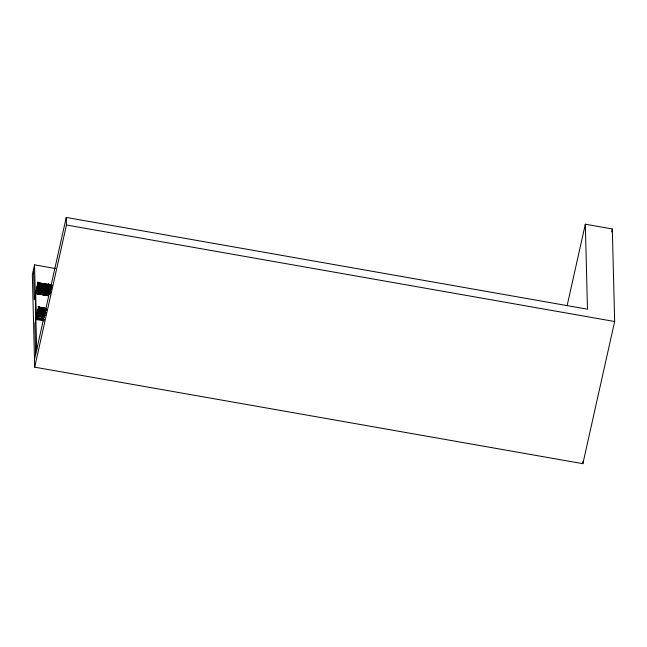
<?xml version="1.0" encoding="UTF-8"?>
<svg xmlns="http://www.w3.org/2000/svg" width="647" height="647" viewBox="0 0 647 647"><rect width="100%" height="100%" fill="white"/><g stroke="black" fill="none" stroke-linecap="round" stroke-linejoin="round"><path stroke-width="0.97" d="M38.076 306.5L38.076 306.88M37.51 282.173L37.518 282.521M33.523 269.362L34.283 299.755L38.205 282.343M38.124 282.488L38.626 282.577L35.787 293.245M48.46 284.308L46.495 293.172L48.46 284.308L48.962 284.397L47.053 293.358L47.595 290.924M49.924 293.746L46.899 293.245L48.84 284.219M38.683 307.002L36.159 318.267L44.101 319.667M36.353 317.726L39.087 306.848L36.24 317.628L43.187 318.858M38.602 282.496L36.547 290.98L38.618 282.351M38.771 306.856L36.717 315.429M38.602 282.585L36.717 291.538M38.788 307.018L36.822 315.89M38.116 282.262L35.69 293.56L48.59 295.865M44.077 319.998L36.135 318.599L44.109 319.869M36.281 317.944L36.248 317.507M55.416 268.529L34.534 264.849L32.35 274.603L34.679 367.164L582.874 463.681L614.65 321.519L612.321 228.965L585.333 224.21L567.144 305.578M35.795 293.447L36.264 291.376M37.259 289.104L36.095 293.503L38.505 282.553L36.564 291.425L46.406 293.35L36.58 291.627L46.406 293.228M38.642 282.82L38.1 285.376L47.773 287.268M48.42 295.671L35.698 293.431L36.305 317.637L34.889 323.961L35.658 354.346M37.825 313.536L36.653 318.025L39.111 307.252L45.913 308.473M46.317 293.22L46.867 290.786M47.005 290.139L47.554 287.583L37.947 285.901L37.405 288.336M47.7 287.058L48.25 284.615M46.018 294.806L46.131 295.267L48.379 284.429L38.642 282.933M46.034 295.25L48.444 284.146M46.123 295.064L48.84 284.324M46.43 295.323L48.881 284.526L51.833 285.044M49.415 290.277L50.094 287.244M34.485 359.586L66.261 217.432L587.468 309.193L585.333 224.21M34.679 367.164L66.455 225.01L66.261 217.432M611.666 231.901L612.321 228.965M35.569 294.086L35.706 292.986L48.614 295.291M37.162 288.869L47.037 290.479M37.267 288.425L47.005 290.018M37.874 285.699L47.692 287.632M37.938 285.545L47.789 287.066M50.482 291.425L47.522 290.6L50.49 291.093M50.62 290.665L47.579 290.333L50.555 290.875M51.242 287.672L48.274 287.252L51.242 287.794M38.213 282.278L36.151 290.907M39.087 306.848L37.114 315.501L39.184 306.864M46.487 292.727L48.549 284.098M48.954 284.17L46.988 292.816M38.553 282.828L48.379 284.429M51.857 285.141L48.881 284.526M51.865 285.262C48.994 282.238 46.495 288.319 50.353 287.414M38.561 283.176L48.185 284.89L38.577 283.087M48.897 284.995L51.8 285.408M51.8 285.529L48.913 284.906M51.72 285.772L48.832 285.27L51.703 285.982M38.48 283.54L48.104 285.254M48.816 285.359L51.72 285.893M51.639 286.136L48.735 285.723M38.399 283.904L48.024 285.61M51.558 286.492L48.671 285.99L51.534 286.702M38.319 284.259L47.927 286.063M48.654 286.079L51.558 286.613M48.574 286.443L51.477 286.856M47.862 286.338L38.254 284.534L47.846 286.427M51.477 286.977L48.59 286.354M50.434 287.05L48.509 286.71L50.417 287.26M38.157 284.987L47.781 286.694M48.493 286.807L50.434 287.171M37.938 285.432L47.789 287.179M51.226 287.883L48.29 287.155M51.186 288.012L48.193 287.608L51.17 288.222M51.17 288.344L48.282 287.721L47.741 290.155M51.105 288.497L48.226 287.988L51.089 288.708M37.866 286.265L47.474 288.061M48.201 288.077L51.113 288.611M51.024 288.853L48.129 288.562M37.785 286.621L47.417 288.336M48.121 288.441L51.032 288.974M37.728 286.896L47.336 288.691M48.04 288.805L50.943 289.217M50.943 289.338L48.064 288.716M50.862 289.581L47.983 289.072L50.846 289.791M37.623 287.341L47.255 289.055M47.959 289.16L50.862 289.694M49.819 289.775L47.878 289.524M37.542 287.705L47.174 289.419M47.805 290.01L49.738 290.131M47.069 289.872L37.486 287.98L47.085 289.775M47.797 289.888L49.746 290.252M50.531 290.964L47.603 290.244M47.498 290.689L50.474 291.239M37.178 289.346L46.802 291.053M47.514 291.166L50.417 291.7M50.393 291.789L47.53 291.077M50.329 291.943L47.449 291.433L50.312 292.153M37.097 289.702L46.721 291.417M47.433 291.522L50.337 292.056M50.248 292.298L47.352 291.886M37.016 290.066L46.641 291.781M36.936 290.43L46.535 292.234M47.271 292.25L50.167 292.662M46.56 292.137L36.952 290.341M50.175 292.784L47.288 292.161M36.871 290.697L46.479 292.501M49.115 293.067L47.191 292.606L49.132 292.978M46.584 292.743L36.79 291.061L46.39 292.743M49.051 293.212L47.126 292.881L49.035 293.423M36.774 291.15L46.398 292.865M47.11 292.97L49.051 293.334M49.932 293.867L46.907 293.326L49.859 293.956M66.455 225.01L614.65 321.519M36.305 317.637L44.133 319.011M36.248 317.831L43.228 319.173M44.093 319.416L36.151 318.017L36.135 318.599M36.127 318.146L44.133 319.489M35.9 319.44L43.859 320.847M35.682 293.115L48.59 295.42M35.682 293.317L48.59 295.663L35.714 293.431M38.666 306.977L39.184 307.09L37.122 315.946L43.996 317.184M45.994 308.611L39.111 307.252M45.929 308.692C37.065 304.373 35.1 311.862 45.379 311.013M39.143 307.632L45.872 308.845M45.872 308.967L39.127 307.729M39.046 308.085L46.73 309.468M46.73 309.589L39.063 307.996M46.665 309.743L38.982 308.36L46.649 309.945M38.966 308.449L46.665 309.856M45.622 309.929L38.901 308.716L45.605 310.139M38.885 308.813L45.63 310.05M38.804 309.169L45.541 310.293M45.549 310.406L38.82 309.08M38.723 309.533L45.468 310.77M45.444 310.859L38.739 309.444M45.403 311.126L38.521 309.889L45.387 311.336M38.505 309.978L45.403 311.247M38.424 310.342L45.347 311.45M45.322 311.603L38.44 310.245M45.241 311.781L38.513 310.447L37.971 312.889M45.161 312.137L38.456 310.722L45.177 311.927M38.432 310.811L45.177 312.048M46.058 312.461L38.375 311.199M46.058 312.582L38.351 311.175L46.034 312.671M38.27 311.53L45.977 312.825M45.015 312.768L38.294 311.442M44.934 313.011L38.213 311.805L44.918 313.221M38.189 311.894L44.934 313.132M44.853 313.374L38.133 312.169L44.837 313.585M38.108 312.258L44.853 313.496M44.772 313.738L38.027 312.614M44.716 314.207L37.809 313.18M44.716 314.329L37.809 313.067L44.692 314.418M44.651 314.531L37.825 313.649M37.728 313.423L44.635 314.693M37.728 313.544L44.611 314.782M37.744 313.9L45.444 315.186M45.444 315.307L37.761 313.803M45.363 315.55L37.663 314.256M44.319 315.736L37.599 314.531L44.303 315.946M37.583 314.62L44.328 315.857M44.239 316.1L37.502 315.097M37.502 314.984L44.247 316.221M37.421 315.34L44.158 316.464M44.166 316.577L37.437 315.251M44.077 316.82L37.356 315.615L44.061 317.03M37.34 315.704L44.077 316.941M44.02 317.297L37.138 316.06L44.02 317.41M47.943 285.974L38.319 284.381M47.393 288.425L37.793 286.742M47.328 288.578L37.704 286.985M46.802 290.94L37.194 289.258M36.2 293.52L36.086 293.051L36.095 293.503M582.826 461.667L582.874 463.681M34.534 264.849L36.669 349.833M36.758 318.041L36.653 317.572L36.653 318.025M48.104 285.133L38.496 283.451L48.104 285.133M48.024 285.489L38.416 283.807L48.024 285.489M47.781 286.572L38.173 284.89L47.781 286.572M47.247 288.934L37.647 287.252L47.247 288.934M47.166 289.298L37.566 287.616L47.166 289.298M46.721 291.296L37.114 289.613L46.721 291.296"/></g></svg>
